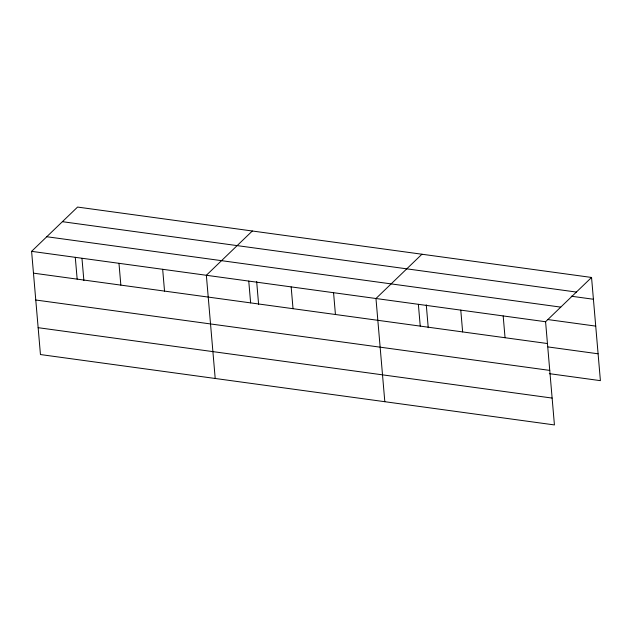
<?xml version="1.0" encoding="UTF-8"?>
<svg xmlns="http://www.w3.org/2000/svg" width="632" height="632" viewBox="0 0 632 632"><rect width="100%" height="100%" fill="white"/><g stroke="black" fill="none" stroke-linecap="round" stroke-linejoin="round"><path stroke-width="0.95" d="M591.552 277.456L545.582 321.735L554.43 424.933L40.448 354.544L31.6 251.346L77.57 207.067L591.552 277.456L600.4 380.654L549.327 373.654M252.326 230.996L206.356 275.276L215.204 378.481M421.939 254.23L375.969 298.509L384.817 401.707M62.402 221.682L576.384 292.063M571.257 296.218L593.424 299.252M46.768 236.731L560.75 307.12M547.541 319.516L595.723 326.112M31.6 251.346L545.582 321.735M33.472 273.15L547.446 343.532M547.984 346.928L598.093 353.794M35.771 300.01L549.753 370.399M38.141 327.684L552.123 398.073M503.175 315.929L505.047 337.725M460.775 310.122L462.64 331.918M426.276 304.798L428.235 327.7M418.368 304.316L420.241 326.112M333.562 292.703L335.434 314.499M291.162 286.896L293.027 308.692M256.663 281.572L258.622 304.474M248.755 281.09L250.627 302.886M162.669 269.295L164.533 291.099M118.974 263.315L120.846 285.111M81.986 258.591L83.874 280.537M75.287 257.327L77.159 279.131"/></g></svg>
